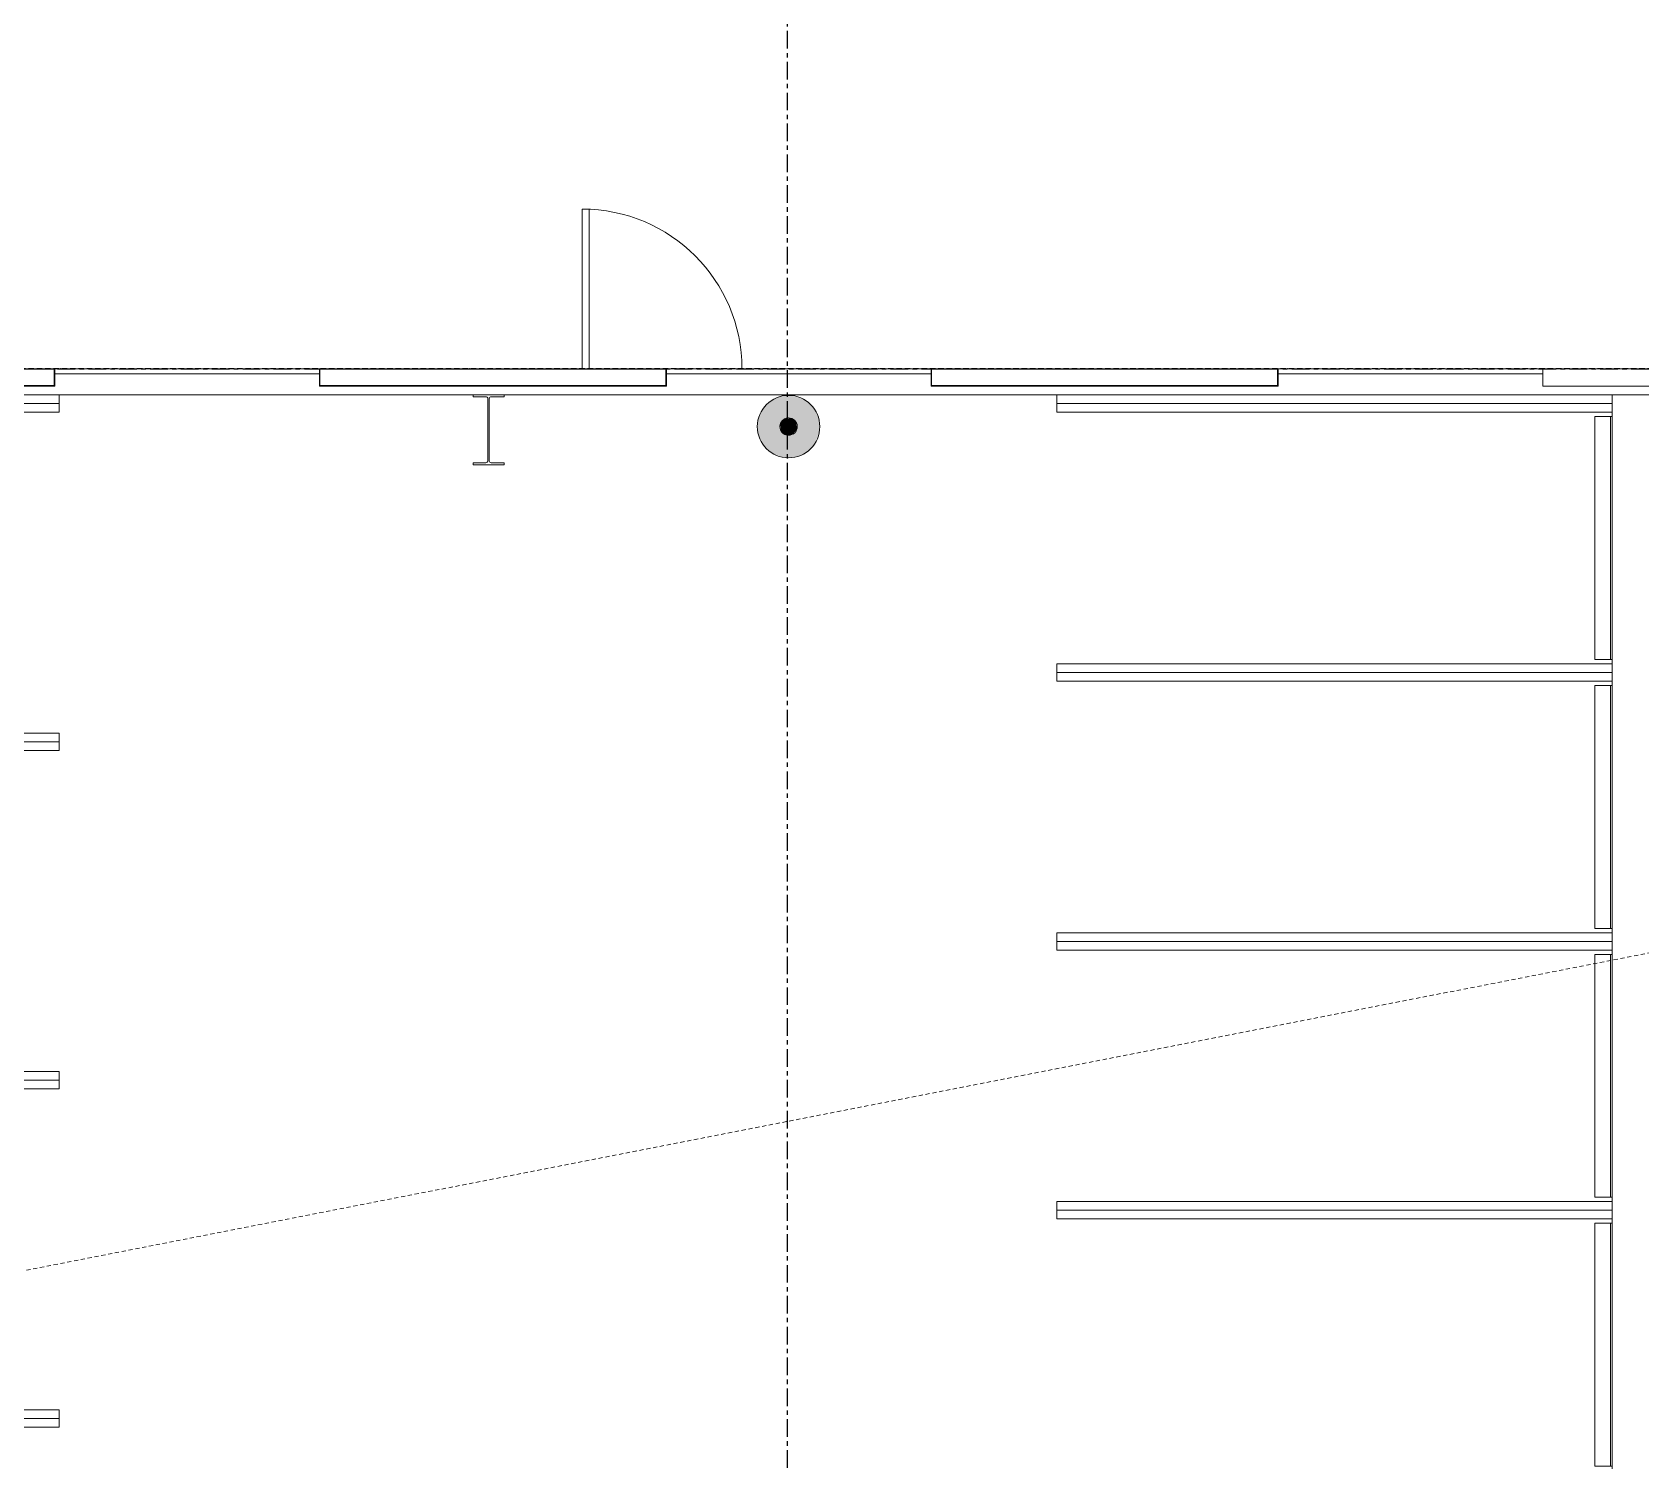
# Model space of a CAD drawing. Header units: millimetres. Extents: x -677815 to 406757, y -145898 to 39000.
# Drawn here: x 127465 to 136735, y 13706 to 21940 of the extents above; entities that cross this region are included whole.
import ezdxf

# ---------------------------------------------------------------- set-up
doc = ezdxf.new("R2010")
doc.units = ezdxf.units.MM
doc.header["$LTSCALE"] = 8
for name, pattern in [('Xref building Toll$0$_SBA Dash - Loose', [5, 3, -2]), ('Xref building Toll$0$_SBA Dash Dot - Loose', [6, 4, -1, 0, -1]), ('Xref building Toll$0$Grid Line', [22.225, 12.7, -3.175, 3.175, -3.175])]:
    doc.linetypes.add(name, pattern=pattern)
for name, color, linetype, lineweight in [('Xref building Toll$0$A-DETL', 8, 'Continuous', 9), ('Xref building Toll$0$A-DETL-GENF', 8, 'Continuous', 9), ('Xref building Toll$0$A-DOOR', 8, 'Continuous', 9), ('Xref building Toll$0$A-GLAZ', 8, 'Continuous', 9), ('Xref building Toll$0$A-WALL', 8, 'Continuous', 9), ('Xref building Toll$0$C-PRKG', 8, 'Continuous', 9), ('Xref building Toll$0$S-COLS', 8, 'Continuous', 9)]:
    doc.layers.add(name, color=color, linetype=linetype, lineweight=lineweight)
doc.layers.add('Xref building Toll$0$S-GRID', color=8, linetype='Continuous')

# ---------------------------------------------------------------- blocks, each defined once
blk = doc.blocks.new('Xref building Toll$0$Toll Grids')
at = {"layer": 'Xref building Toll$0$S-GRID', "linetype": 'Xref building Toll$0$Grid Line'}
for p, q in [((131818, -125373.3), (131818, 36031.5)), ((107519.9, 20000), (163674.6, 20000))]:
    blk.add_line(p, q, dxfattribs=at)
blk = doc.blocks.new('Xref building Toll$0$_SBA Linear Single Parking 90_2 - MHE1-1674282-MASTER GROUND FLOOR')
at = {"layer": 'Xref building Toll$0$C-PRKG'}
for p, q in [((9700, 0), (9700, -4000)), ((9700, -4000), (9700, 0)), ((9700, 0), (9700, -4000)), ((9700, -4000), (9700, 0)), ((9750, 0), (9750, -4000)), ((9750, 0), (9750, -4000)), ((9800, -4000), (9800, 0)), ((9800, 0), (9800, -4000)), ((9800, -4000), (9800, 0)), ((9800, 0), (9800, -4000)), ((11650, 0), (11650, -4000)), ((11650, -4000), (11650, 0)), ((11650, 0), (11650, -4000)), ((11650, -4000), (11650, 0)), ((11700, 0), (11700, -4000)), ((11700, 0), (11700, -4000)), ((11750, -4000), (11750, 0)), ((11750, 0), (11750, -4000)), ((11750, -4000), (11750, 0)), ((11750, 0), (11750, -4000)), ((13600, 0), (13600, -4000)), ((13600, -4000), (13600, 0)), ((13600, 0), (13600, -4000)), ((13600, -4000), (13600, 0)), ((13650, 0), (13650, -4000)), ((13650, 0), (13650, -4000)), ((13700, -4000), (13700, 0)), ((13700, 0), (13700, -4000)), ((13700, -4000), (13700, 0)), ((13700, 0), (13700, -4000)), ((15550, 0), (15550, -4000)), ((15550, -4000), (15550, 0)), ((15600, 0), (15600, -4000)), ((15650, -4000), (15650, 0)), ((15650, 0), (15650, -4000)), ((9700, -4000), (9800, -4000)), ((9800, -4000), (9700, -4000)), ((9700, -4000), (9700, -4000)), ((9700, -4000), (9800, -4000)), ((9800, -4000), (9700, -4000)), ((9700, -4000), (9700, -4000)), ((9800, -4000), (9800, -4000)), ((9800, -4000), (9800, -4000)), ((11650, -4000), (11750, -4000)), ((11750, -4000), (11650, -4000)), ((11650, -4000), (11650, -4000)), ((11650, -4000), (11750, -4000)), ((11750, -4000), (11650, -4000)), ((11650, -4000), (11650, -4000)), ((11750, -4000), (11750, -4000)), ((11750, -4000), (11750, -4000)), ((13600, -4000), (13700, -4000)), ((13700, -4000), (13600, -4000)), ((13600, -4000), (13600, -4000)), ((13600, -4000), (13700, -4000)), ((13700, -4000), (13600, -4000)), ((13600, -4000), (13600, -4000)), ((13700, -4000), (13700, -4000)), ((13700, -4000), (13700, -4000)), ((15550, -4000), (15650, -4000)), ((15650, -4000), (15550, -4000)), ((15550, -4000), (15550, -4000)), ((15650, -4000), (15650, -4000))]:
    blk.add_line(p, q, dxfattribs=at)
blk = doc.blocks.new('Xref building Toll$0$_SBAMHE3-3200X1550 Parking 90_1 - MHE3 3_2 X 1_550-1677613-MASTER GROUND FLOOR')
at = {"layer": 'Xref building Toll$0$C-PRKG'}
for p, q in [((50, 3200), (-50, 3200)), ((-50, 3200), (-50, 0)), ((-50, 0), (-50, 3200)), ((-50, 3200), (50, 3200)), ((-50, 3200), (-50, 3200)), ((0, 0), (0, 3200)), ((50, 0), (50, 3200)), ((50, 3200), (50, 0)), ((50, 3200), (50, 3200)), ((1600, 3200), (1500, 3200)), ((1500, 3200), (1500, 0)), ((1500, 0), (1500, 3200)), ((1500, 3200), (1600, 3200)), ((1500, 3200), (1500, 3200)), ((1600, 3200), (1500, 3200)), ((1500, 3200), (1500, 0)), ((1500, 0), (1500, 3200)), ((1500, 3200), (1600, 3200)), ((1500, 3200), (1500, 3200)), ((1550, 0), (1550, 3200)), ((1550, 0), (1550, 3200)), ((1600, 0), (1600, 3200)), ((1600, 3200), (1600, 0)), ((1600, 3200), (1600, 3200)), ((1600, 0), (1600, 3200)), ((1600, 3200), (1600, 0)), ((1600, 3200), (1600, 3200)), ((3150, 3200), (3050, 3200)), ((3050, 3200), (3050, 0)), ((3050, 0), (3050, 3200)), ((3050, 3200), (3150, 3200)), ((3050, 3200), (3050, 3200)), ((3150, 3200), (3050, 3200)), ((3050, 3200), (3050, 0)), ((3050, 0), (3050, 3200)), ((3050, 3200), (3150, 3200)), ((3050, 3200), (3050, 3200)), ((3100, 0), (3100, 3200)), ((3100, 0), (3100, 3200)), ((3150, 0), (3150, 3200)), ((3150, 3200), (3150, 0)), ((3150, 3200), (3150, 3200)), ((3150, 0), (3150, 3200)), ((3150, 3200), (3150, 0)), ((3150, 3200), (3150, 3200)), ((4700, 3200), (4600, 3200)), ((4600, 3200), (4600, 0)), ((4600, 0), (4600, 3200)), ((4600, 3200), (4700, 3200)), ((4600, 3200), (4600, 3200)), ((4700, 3200), (4600, 3200)), ((4600, 3200), (4600, 0)), ((4600, 0), (4600, 3200)), ((4600, 3200), (4700, 3200)), ((4600, 3200), (4600, 3200)), ((4650, 0), (4650, 3200)), ((4650, 0), (4650, 3200)), ((4700, 0), (4700, 3200)), ((4700, 3200), (4700, 0)), ((4700, 3200), (4700, 3200)), ((4700, 0), (4700, 3200)), ((4700, 3200), (4700, 0)), ((4700, 3200), (4700, 3200)), ((6250, 3200), (6150, 3200)), ((6150, 3200), (6150, 0)), ((6150, 0), (6150, 3200)), ((6150, 3200), (6250, 3200)), ((6150, 3200), (6150, 3200)), ((6250, 3200), (6150, 3200)), ((6150, 3200), (6150, 0)), ((6150, 0), (6150, 3200)), ((6150, 3200), (6250, 3200)), ((6150, 3200), (6150, 3200)), ((6200, 0), (6200, 3200)), ((6200, 0), (6200, 3200)), ((6250, 0), (6250, 3200)), ((6250, 3200), (6250, 0)), ((6250, 3200), (6250, 3200)), ((6250, 0), (6250, 3200)), ((6250, 3200), (6250, 0)), ((6250, 3200), (6250, 3200)), ((7800, 3200), (7700, 3200)), ((7700, 3200), (7700, 0)), ((7700, 0), (7700, 3200)), ((7700, 3200), (7800, 3200)), ((7700, 3200), (7700, 3200)), ((7750, 0), (7750, 3200)), ((7800, 0), (7800, 3200)), ((7800, 3200), (7800, 0)), ((7800, 3200), (7800, 3200)), ((1475, 100), (75, 100)), ((75, 100), (75, 0)), ((75, 100), (75, 95)), ((75, 100), (75, 100)), ((1475, 100), (75, 100)), ((75, 17.5), (75, 95)), ((1475, 100), (1475, 100)), ((1475, 95), (1475, 100)), ((1475, 0), (1475, 100)), ((1475, 95), (1475, 17.5)), ((3025, 100), (1625, 100)), ((1625, 100), (1625, 0)), ((1625, 100), (1625, 95)), ((1625, 100), (1625, 100)), ((3025, 100), (1625, 100)), ((1625, 17.5), (1625, 95)), ((3025, 100), (3025, 100)), ((3025, 95), (3025, 100)), ((3025, 0), (3025, 100)), ((3025, 95), (3025, 17.5)), ((4575, 100), (3175, 100)), ((3175, 100), (3175, 0)), ((3175, 100), (3175, 95)), ((3175, 100), (3175, 100)), ((4575, 100), (3175, 100)), ((3175, 17.5), (3175, 95)), ((4575, 100), (4575, 100)), ((4575, 95), (4575, 100)), ((4575, 0), (4575, 100)), ((4575, 95), (4575, 17.5)), ((6125, 100), (4725, 100)), ((4725, 100), (4725, 0)), ((4725, 100), (4725, 95)), ((4725, 100), (4725, 100)), ((6125, 100), (4725, 100)), ((4725, 17.5), (4725, 95)), ((6125, 100), (6125, 100)), ((6125, 95), (6125, 100)), ((6125, 0), (6125, 100)), ((6125, 95), (6125, 17.5)), ((7675, 100), (6275, 100)), ((6275, 100), (6275, 0)), ((6275, 100), (6275, 95)), ((6275, 100), (6275, 100)), ((7675, 100), (6275, 100)), ((6275, 17.5), (6275, 95)), ((7675, 100), (7675, 100)), ((7675, 95), (7675, 100)), ((7675, 0), (7675, 100)), ((7675, 95), (7675, 17.5)), ((75, 9.5), (75, 17.5)), ((75, 9.5), (1475, 9.5)), ((1475, 9.5), (75, 9.5)), ((75, 4.5), (75, 9.5)), ((75, 9.5), (75, 9.5)), ((75, 0), (75, 4.5)), ((75, 0), (1475, 0)), ((75, 0), (1475, 0)), ((1475, 17.5), (1475, 9.5)), ((1475, 9.5), (1475, 9.5)), ((1475, 9.5), (1475, 4.5)), ((1475, 4.5), (1475, 0)), ((1475, 0), (1475, 0)), ((1500, 0), (1600, 0)), ((1600, 0), (1500, 0)), ((1500, 0), (1500, 0)), ((1550, 0), (3100, 0)), ((1600, 0), (1600, 0)), ((1625, 9.5), (1625, 17.5)), ((1625, 9.5), (3025, 9.5)), ((3025, 9.5), (1625, 9.5)), ((1625, 4.5), (1625, 9.5)), ((1625, 9.5), (1625, 9.5)), ((1625, 0), (1625, 4.5)), ((1625, 0), (1625, 0)), ((1625, 0), (3025, 0)), ((1625, 0), (3025, 0)), ((3025, 17.5), (3025, 9.5)), ((3025, 9.5), (3025, 9.5)), ((3025, 9.5), (3025, 4.5)), ((3025, 4.5), (3025, 0)), ((3025, 0), (3025, 0)), ((3050, 0), (3150, 0)), ((3150, 0), (3050, 0)), ((3050, 0), (3050, 0)), ((3100, 0), (4650, 0)), ((3150, 0), (3150, 0)), ((3175, 9.5), (3175, 17.5)), ((3175, 9.5), (4575, 9.5)), ((4575, 9.5), (3175, 9.5)), ((3175, 4.5), (3175, 9.5)), ((3175, 9.5), (3175, 9.5)), ((3175, 0), (3175, 4.5)), ((3175, 0), (4575, 0)), ((3175, 0), (4575, 0)), ((4575, 17.5), (4575, 9.5)), ((4575, 9.5), (4575, 9.5)), ((4575, 9.5), (4575, 4.5)), ((4575, 4.5), (4575, 0)), ((4575, 0), (4575, 0)), ((4650, 0), (6200, 0)), ((4725, 9.5), (4725, 17.5)), ((4725, 9.5), (6125, 9.5)), ((6125, 9.5), (4725, 9.5)), ((4725, 4.5), (4725, 9.5)), ((4725, 9.5), (4725, 9.5)), ((4725, 0), (4725, 4.5)), ((4725, 0), (6125, 0)), ((4725, 0), (6125, 0)), ((6125, 17.5), (6125, 9.5)), ((6125, 9.5), (6125, 9.5)), ((6125, 9.5), (6125, 4.5)), ((6125, 4.5), (6125, 0)), ((6125, 0), (6125, 0)), ((6275, 9.5), (6275, 17.5)), ((6275, 9.5), (7675, 9.5)), ((7675, 9.5), (6275, 9.5)), ((6275, 4.5), (6275, 9.5)), ((6275, 9.5), (6275, 9.5)), ((6275, 0), (6275, 4.5)), ((6275, 0), (7675, 0)), ((6275, 0), (7675, 0)), ((7675, 17.5), (7675, 9.5)), ((7675, 9.5), (7675, 9.5)), ((7675, 9.5), (7675, 4.5)), ((7675, 4.5), (7675, 0)), ((7675, 0), (7675, 0)), ((-50, 0), (50, 0)), ((50, 0), (-50, 0)), ((-50, 0), (-50, 0)), ((0, 0), (1550, 0)), ((50, 0), (50, 0)), ((75, 0), (75, 0)), ((1500, 0), (1600, 0)), ((1600, 0), (1500, 0)), ((1500, 0), (1500, 0)), ((1600, 0), (1600, 0)), ((3050, 0), (3150, 0)), ((3150, 0), (3050, 0)), ((3050, 0), (3050, 0)), ((3150, 0), (3150, 0)), ((3175, 0), (3175, 0)), ((4600, 0), (4700, 0)), ((4700, 0), (4600, 0)), ((4600, 0), (4600, 0)), ((4600, 0), (4700, 0)), ((4700, 0), (4600, 0)), ((4600, 0), (4600, 0)), ((4700, 0), (4700, 0)), ((4700, 0), (4700, 0)), ((4725, 0), (4725, 0)), ((6150, 0), (6250, 0)), ((6250, 0), (6150, 0)), ((6150, 0), (6150, 0)), ((6150, 0), (6250, 0)), ((6250, 0), (6150, 0)), ((6150, 0), (6150, 0)), ((6200, 0), (7750, 0)), ((6250, 0), (6250, 0)), ((6250, 0), (6250, 0)), ((6275, 0), (6275, 0)), ((7700, 0), (7800, 0)), ((7800, 0), (7700, 0)), ((7700, 0), (7700, 0)), ((7800, 0), (7800, 0))]:
    blk.add_line(p, q, dxfattribs=at)
blk = doc.blocks.new('Xref building Toll$0$UB-Universal Beam-Column - C1_5_410-2140336-MASTER GROUND FLOOR')
at = {"layer": 'Xref building Toll$0$S-COLS', "lineweight": 18}
for p, q in [((89, 201.5), (-89, 201.5)), ((-89, 201.5), (-89, 190.5)), ((-89, 190.5), (-15.65, 190.5)), ((15.65, 190.5), (89, 190.5)), ((89, 190.5), (89, 201.5)), ((-4.25, 179.1), (-4.25, -179.1)), ((4.25, -179.1), (4.25, 179.1)), ((-15.65, -190.5), (-89, -190.5)), ((-89, -190.5), (-89, -201.5)), ((-89, -201.5), (89, -201.5)), ((89, -190.5), (15.65, -190.5)), ((89, -201.5), (89, -190.5))]:
    blk.add_line(p, q, dxfattribs=at)
at = {"layer": 'Xref building Toll$0$S-COLS'}
for p, q in [((-89, 201.5), (-89, 201.5)), ((-89, 190.5), (-89, 190.5)), ((89, 201.5), (89, 201.5)), ((89, 190.5), (89, 190.5)), ((-89, -190.5), (-89, -190.5)), ((-89, -201.5), (-89, -201.5)), ((89, -190.5), (89, -190.5)), ((89, -201.5), (89, -201.5))]:
    blk.add_line(p, q, dxfattribs=at)
at = {"layer": 'Xref building Toll$0$S-COLS', "lineweight": 18}
for centre, start, end in [((-15.65, 179.1), 0, 90), ((15.65, 179.1), 90, 180), ((-15.65, -179.1), 270, 0), ((15.65, -179.1), 180, 270)]:
    blk.add_arc(centre, 11.4, start, end, dxfattribs=at)
blk = doc.blocks.new('Xref building Toll$0$_SBA 1SWING SPDoor 01a - 920W x 2040H WD-V286-MASTER GROUND FLOOR')
at = {"layer": 'Xref building Toll$0$A-DOOR'}
for p, q in [((420, -75), (420, -995)), ((460, -995), (460, -75)), ((460, -995), (420, -995))]:
    blk.add_line(p, q, dxfattribs=at)
blk.add_arc((460, -75), 920, 180, 270, dxfattribs=at)
blk = doc.blocks.new('Xref building Toll$0$Louvre_WPL100 - Louvre_WPL100 3-1689211-MASTER GROUND FLOOR')
at = {"layer": 'Xref building Toll$0$A-GLAZ'}
for p, q in [((-375, 85.5), (1625, 85.5)), ((-375, -14.5), (-375, 85.5)), ((1625, 85.5), (1625, -14.5)), ((1625, -14.5), (-375, -14.5))]:
    blk.add_line(p, q, dxfattribs=at)
blk = doc.blocks.new('Xref building Toll$0$Louvre_WPL100 - Louvre_WPL100 3-V288-MASTER GROUND FLOOR')
at = {"layer": 'Xref building Toll$0$A-GLAZ'}
for p, q in [((-347, 14.5), (-375, 14.5)), ((-375, 14.5), (-375, -85.5)), ((-372, -82.5), (-372, 11.5)), ((-372, 11.5), (-347, 11.5)), ((-347, 11.5), (-372, 11.5)), ((-347, 11.5), (-347, 14.5)), ((-347, 11.5), (-347, 14.5)), ((1597, 14.5), (-347, 14.5)), ((-347, 11.5), (1597, 11.5)), ((1625, 14.5), (1597, 14.5)), ((1597, 14.5), (1597, 11.5)), ((1597, 11.5), (1597, 14.5)), ((1597, 11.5), (1622, 11.5)), ((1622, 11.5), (1597, 11.5)), ((1622, 11.5), (1622, -82.5)), ((1625, -85.5), (1625, 14.5)), ((-375, -85.5), (-347, -85.5)), ((-347, -82.5), (-372, -82.5)), ((-372, -82.5), (-347, -82.5)), ((-347, -85.5), (-347, -82.5)), ((1597, -82.5), (-347, -82.5)), ((-347, -85.5), (-347, -82.5)), ((-347, -85.5), (1597, -85.5)), ((1622, -82.5), (1597, -82.5)), ((1597, -82.5), (1597, -85.5)), ((1597, -82.5), (1622, -82.5)), ((1597, -85.5), (1597, -82.5)), ((1597, -85.5), (1625, -85.5))]:
    blk.add_line(p, q, dxfattribs=at)
blk = doc.blocks.new('Xref building Toll$0$Louvre_WPL100 - Louvre_WPL100 4-1689330-MASTER GROUND FLOOR')
at = {"layer": 'Xref building Toll$0$A-GLAZ'}
for p, q in [((-375, 85.5), (-347, 85.5)), ((-375, -14.5), (-375, 85.5)), ((-347, 82.5), (-372, 82.5)), ((-372, 82.5), (-372, -11.5)), ((-372, 82.5), (-347, 82.5)), ((-347, 85.5), (-347, 82.5)), ((-347, 85.5), (-347, 82.5)), ((-347, 85.5), (1597, 85.5)), ((1597, 82.5), (-347, 82.5)), ((1597, 85.5), (1625, 85.5)), ((1597, 82.5), (1597, 85.5)), ((1597, 85.5), (1597, 82.5)), ((1622, 82.5), (1597, 82.5)), ((1597, 82.5), (1622, 82.5)), ((1622, -11.5), (1622, 82.5)), ((1625, 85.5), (1625, -14.5)), ((-347, -14.5), (-375, -14.5)), ((-372, -11.5), (-347, -11.5)), ((-347, -11.5), (-372, -11.5)), ((-347, -11.5), (-347, -14.5)), ((-347, -11.5), (-347, -14.5)), ((-347, -11.5), (1597, -11.5)), ((1597, -14.5), (-347, -14.5)), ((1597, -11.5), (1622, -11.5)), ((1597, -14.5), (1597, -11.5)), ((1622, -11.5), (1597, -11.5)), ((1597, -11.5), (1597, -14.5)), ((1625, -14.5), (1597, -14.5))]:
    blk.add_line(p, q, dxfattribs=at)
blk = doc.blocks.new('Xref building Toll$0$building block 28092016')
at = {"layer": 'Xref building Toll$0$A-DETL-GENF'}
h = blk.add_hatch(color=7, dxfattribs=at)
h.paths.add_polyline_path([(854373.4, -652012.8), (854420, -652006.6), (854463.4, -651988.7), (854500.7, -651960.1), (854529.3, -651922.8), (854550.1, -651857.8), (854553.4, -651832.8), (854545.8, -651782.8), (854529.3, -651742.8), (854500.7, -651705.5), (854463.4, -651676.9), (854398.4, -651656.1), (854360.5, -651654.5), (854323.4, -651660.3), (854283.4, -651676.9), (854246.1, -651705.5), (854217.5, -651742.8), (854199.5, -651786.2), (854195.1, -651845.7), (854199.5, -651879.4), (854217.5, -651922.8), (854246.1, -651960.1), (854283.4, -651988.7), (854338, -652008.1)], flags=0)
h.paths.add_polyline_path([(854373.4, -651882.8), (854348.4, -651876.1), (854330.1, -651857.8), (854323.4, -651832.8), (854330.1, -651807.8), (854348.4, -651789.5), (854373.4, -651782.8), (854398.4, -651789.5), (854416.7, -651807.8), (854423.4, -651832.8), (854416.7, -651857.8), (854398.4, -651876.1), (854386.3, -651881.1)], flags=0)
blk.add_hatch(color=7, dxfattribs=at).paths.add_polyline_path([(854373.4, -651881.1), (854398.4, -651876.1), (854421.7, -651845.7), (854416.7, -651811.2), (854408.8, -651797.4), (854386.3, -651784.5), (854348.4, -651789.5), (854325.1, -651819.8), (854330.1, -651854.4), (854338, -651868.1), (854360.5, -651881.1)], flags=0)
at = {"layer": 'Xref building Toll$0$A-DETL', "linetype": 'Xref building Toll$0$_SBA Dash - Loose'}
for p, q in [((774298.6, -651499.5), (876541.6, -651499.5)), ((876541.6, -651499.5), (774298.6, -671499.5))]:
    blk.add_line(p, q, dxfattribs=at)
at = {"layer": 'Xref building Toll$0$A-DETL'}
for radius, start, end in [(180, 0, 180), (180, 180, 0), (50, 0, 180), (50, 120, 180), (50, 180, 285), (50, 180, 0), (50, 0, 105), (50, 300, 0)]:
    blk.add_arc((854373.4, -651832.8), radius, start, end, dxfattribs=at)
at = {"layer": 'Xref building Toll$0$A-WALL', "lineweight": 18}
for p, q in [((851697.6, -651499.5), (850116.6, -651499.5)), ((850144.6, -651528.5), (851669.6, -651528.5)), ((855222.6, -651499.5), (853641.6, -651499.5)), ((853669.6, -651528.5), (855194.6, -651528.5)), ((858719.6, -651499.5), (857166.6, -651499.5)), ((857194.6, -651528.5), (858719.6, -651528.5))]:
    blk.add_line(p, q, dxfattribs=at)
at = {"layer": 'Xref building Toll$0$A-WALL'}
for p, q in [((852555.6, -651649.5), (843769.6, -651649.5)), ((859690.2, -651649.5), (852733.6, -651649.5))]:
    blk.add_line(p, q, dxfattribs=at)
at = {"layer": 'Xref building Toll$0$S-GRID', "linetype": 'Xref building Toll$0$_SBA Dash Dot - Loose'}
blk.add_line((879413.6, -651499.5), (830295.8, -651499.5), dxfattribs=at)
at = {"layer": 'Xref building Toll$0$A-DOOR', "rotation": 180}
blk.add_blockref('Xref building Toll$0$_SBA 1SWING SPDoor 01a - 920W x 2040H WD-V286-MASTER GROUND FLOOR', (853644.6, -651574.5), dxfattribs=at)
at = {"layer": 'Xref building Toll$0$A-GLAZ'}
for p in [(848519.6, -651514), (852044.6, -651514)]:
    blk.add_blockref('Xref building Toll$0$Louvre_WPL100 - Louvre_WPL100 3-V288-MASTER GROUND FLOOR', p, dxfattribs=at)
at = {"layer": 'Xref building Toll$0$A-GLAZ', "rotation": 180}
for name, p in [('Xref building Toll$0$Louvre_WPL100 - Louvre_WPL100 4-1689330-MASTER GROUND FLOOR', (856819.6, -651514)), ('Xref building Toll$0$Louvre_WPL100 - Louvre_WPL100 3-1689211-MASTER GROUND FLOOR', (860344.6, -651514))]:
    blk.add_blockref(name, p, dxfattribs=at)
at = {"layer": 'Xref building Toll$0$C-PRKG', "rotation": 90}
for name, p in [('Xref building Toll$0$_SBA Linear Single Parking 90_2 - MHE1-1674282-MASTER GROUND FLOOR', (846169.6, -667299.5)), ('Xref building Toll$0$_SBAMHE3-3200X1550 Parking 90_1 - MHE3 3_2 X 1_550-1677613-MASTER GROUND FLOOR', (859119.6, -659449.5))]:
    blk.add_blockref(name, p, dxfattribs=at)
at = {"layer": 'Xref building Toll$0$S-COLS'}
blk.add_blockref('Xref building Toll$0$UB-Universal Beam-Column - C1_5_410-2140336-MASTER GROUND FLOOR', (852644.6, -651851), dxfattribs=at)
blk = doc.blocks.new('Xref building Toll')
for name, p in [('Xref building Toll$0$Toll Grids', (0, 0)), ('Xref building Toll$0$building block 28092016', (-722549.6, 671499.5))]:
    blk.add_blockref(name, p)

msp = doc.modelspace()

# ---------------------------------------------------------------- block references
msp.add_blockref('Xref building Toll', (0, 0))

doc.saveas('drawing.dxf')
